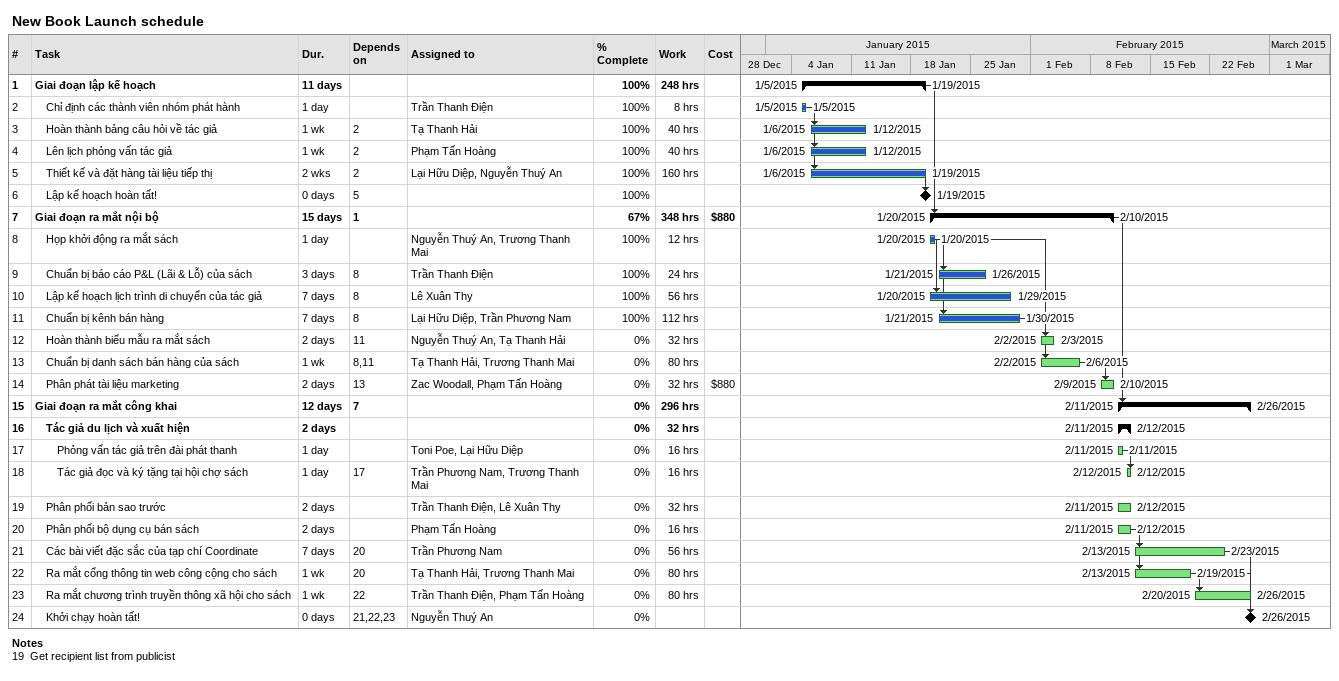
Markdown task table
New Book Launch schedule

| ID | Level | Task | Duration | Start | Finish | Predecessors | Resources | % complete | Work (h) | Cost ($) |
|---|---|---|---|---|---|---|---|---|---|---|
| 1 | 1 | **Giai đoạn lập kế hoạch** | 11d | 2015-01-05 | 2015-01-19 |  |  | 100 | 248 |  |
| 2 | 2 | Chỉ định các thành viên nhóm phát hành | 1d | 2015-01-05 | 2015-01-05 |  | Trần Thanh Điện | 100 | 8 |  |
| 3 | 2 | Hoàn thành bảng câu hỏi về tác giả | 1w | 2015-01-06 | 2015-01-12 | 2 | Tạ Thanh Hải | 100 | 40 |  |
| 4 | 2 | Lên lịch phỏng vấn tác giả | 1w | 2015-01-06 | 2015-01-12 | 2 | Phạm Tấn Hoàng | 100 | 40 |  |
| 5 | 2 | Thiết kế và đặt hàng tài liệu tiếp thị | 2w | 2015-01-06 | 2015-01-19 | 2 | Lại Hữu Diệp, Nguyễn Thuý An | 100 | 160 |  |
| 6 | 2 | Lập kế hoạch hoàn tất! | 0d | 2015-01-19 | 2015-01-19 | 5 |  | 100 |  |  |
| 7 | 1 | **Giai đoạn ra mắt nội bộ** | 15d | 2015-01-20 | 2015-02-10 | 1 |  | 67 | 348 | 880 |
| 8 | 2 | Họp khởi động ra mắt sách | 1d | 2015-01-20 | 2015-01-20 |  | Nguyễn Thuý An, Trương Thanh Mai | 100 | 12 |  |
| 9 | 2 | Chuẩn bị báo cáo P&L (Lãi & Lỗ) của sách | 3d | 2015-01-21 | 2015-01-26 | 8 | Trần Thanh Điện | 100 | 24 |  |
| 10 | 2 | Lập kế hoạch lịch trình di chuyển của tác giả | 7d | 2015-01-20 | 2015-01-29 | 8 | Lê Xuân Thy | 100 | 56 |  |
| 11 | 2 | Chuẩn bị kênh bán hàng | 7d | 2015-01-21 | 2015-01-30 | 8 | Lại Hữu Diệp, Trần Phương Nam | 100 | 112 |  |
| 12 | 2 | Hoàn thành biểu mẫu ra mắt sách | 2d | 2015-02-02 | 2015-02-03 | 11 | Nguyễn Thuý An, Tạ Thanh Hải | 0 | 32 |  |
| 13 | 2 | Chuẩn bị danh sách bán hàng của sách | 1w | 2015-02-02 | 2015-02-06 | 8, 11 | Tạ Thanh Hải, Trương Thanh Mai | 0 | 80 |  |
| 14 | 2 | Phân phát tài liệu marketing | 2d | 2015-02-09 | 2015-02-10 | 13 | Zac Woodall, Phạm Tấn Hoàng | 0 | 32 | 880 |
| 15 | 1 | **Giai đoạn ra mắt công khai** | 12d | 2015-02-11 | 2015-02-26 | 7 |  | 0 | 296 |  |
| 16 | 2 | **Tác giả du lịch và xuất hiện** | 2d | 2015-02-11 | 2015-02-12 |  |  | 0 | 32 |  |
| 17 | 3 | Phỏng vấn tác giả trên đài phát thanh | 1d | 2015-02-11 | 2015-02-11 |  | Toni Poe, Lại Hữu Diệp | 0 | 16 |  |
| 18 | 3 | Tác giả đọc và ký tặng tại hội chợ sách | 1d | 2015-02-12 | 2015-02-12 | 17 | Trần Phương Nam, Trương Thanh Mai | 0 | 16 |  |
| 19 | 2 | Phân phối bản sao trước | 2d | 2015-02-11 | 2015-02-12 |  | Trần Thanh Điện, Lê Xuân Thy | 0 | 32 |  |
| 20 | 2 | Phân phối bộ dụng cụ bán sách | 2d | 2015-02-11 | 2015-02-12 |  | Phạm Tấn Hoàng | 0 | 16 |  |
| 21 | 2 | Các bài viết đặc sắc của tạp chí Coordinate | 7d | 2015-02-13 | 2015-02-23 | 20 | Trần Phương Nam | 0 | 56 |  |
| 22 | 2 | Ra mắt cổng thông tin web công cộng cho sách | 1w | 2015-02-13 | 2015-02-19 | 20 | Tạ Thanh Hải, Trương Thanh Mai | 0 | 80 |  |
| 23 | 2 | Ra mắt chương trình truyền thông xã hội cho sách | 1w | 2015-02-20 | 2015-02-26 | 22 | Trần Thanh Điện, Phạm Tấn Hoàng | 0 | 80 |  |
| 24 | 2 | Khởi chạy hoàn tất! | 0d | 2015-02-26 | 2015-02-26 | 21, 22, 23 | Nguyễn Thuý An | 0 |  |  |

Notes
- 19: Get recipient list from publicist
